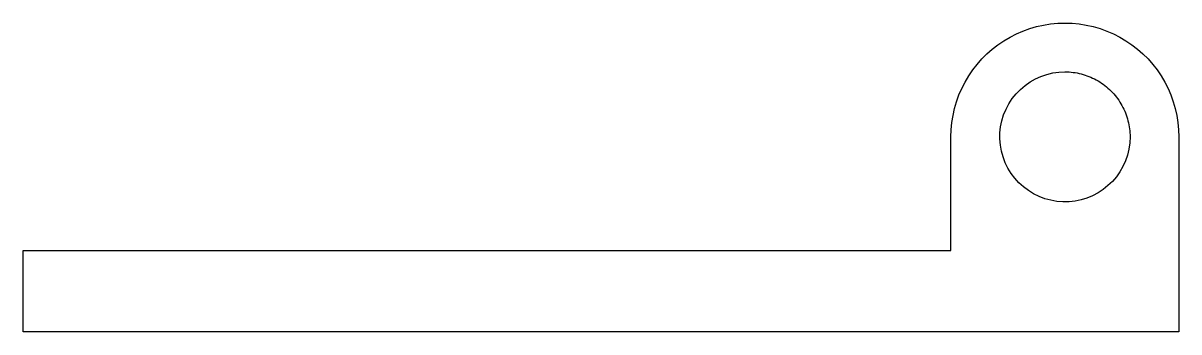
# Model space of a CAD drawing. Header units: metres. Extents: x -48 to 23, y 0 to 19.
import ezdxf

# ---------------------------------------------------------------- set-up
doc = ezdxf.new("R2010")
doc.units = ezdxf.units.M

msp = doc.modelspace()

# ---------------------------------------------------------------- linework, layer by layer
for points in [[(9, 12), (9.014, 12.44), (9.055, 12.877), (9.124, 13.312), (9.22, 13.741), (9.343, 14.163), (9.492, 14.577), (9.666, 14.98), (9.866, 15.372), (10.09, 15.751), (10.337, 16.114), (10.606, 16.462), (10.897, 16.792), (11.208, 17.103), (11.538, 17.394), (11.886, 17.663), (12.249, 17.91), (12.628, 18.134), (13.02, 18.334), (13.423, 18.508), (13.837, 18.657), (14.259, 18.78), (14.688, 18.876), (15.123, 18.945), (15.56, 18.986), (16, 19), (16.44, 18.986), (16.877, 18.945), (17.312, 18.876), (17.741, 18.78), (18.163, 18.657), (18.577, 18.508), (18.98, 18.334), (19.372, 18.134), (19.751, 17.91), (20.114, 17.663), (20.462, 17.394), (20.792, 17.103), (21.103, 16.792), (21.394, 16.462), (21.663, 16.114), (21.91, 15.751), (22.134, 15.372), (22.334, 14.98), (22.508, 14.577), (22.657, 14.163), (22.78, 13.741), (22.876, 13.312), (22.945, 12.877), (22.986, 12.44), (23, 12)], [(20, 12), (19.982, 11.624), (19.929, 11.25), (19.841, 10.884), (19.719, 10.528), (19.564, 10.184), (19.377, 9.857), (19.161, 9.548), (18.916, 9.262), (18.645, 9), (18.351, 8.764), (18.036, 8.557), (17.703, 8.381), (17.355, 8.236), (16.995, 8.126), (16.626, 8.049), (16.251, 8.008), (15.874, 8.002), (15.499, 8.032), (15.127, 8.096), (14.764, 8.196), (14.411, 8.329), (14.073, 8.495), (13.752, 8.692), (13.45, 8.918), (13.172, 9.172), (12.918, 9.45), (12.692, 9.752), (12.495, 10.073), (12.329, 10.411), (12.196, 10.764), (12.096, 11.127), (12.032, 11.499), (12.002, 11.874), (12.008, 12.251), (12.049, 12.626), (12.126, 12.995), (12.236, 13.355), (12.381, 13.703), (12.557, 14.036), (12.764, 14.351), (13, 14.645), (13.262, 14.916), (13.548, 15.161), (13.857, 15.377), (14.184, 15.564), (14.528, 15.719), (14.884, 15.841), (15.25, 15.929), (15.624, 15.982), (16, 16)], [(16, 16), (16.126, 15.998), (16.251, 15.992), (16.376, 15.982), (16.501, 15.968), (16.626, 15.951), (16.75, 15.929), (16.873, 15.904), (16.995, 15.874), (17.116, 15.841), (17.236, 15.804), (17.355, 15.764), (17.472, 15.719), (17.589, 15.671), (17.703, 15.619), (17.816, 15.564), (17.927, 15.505), (18.036, 15.443), (18.143, 15.377), (18.248, 15.308), (18.351, 15.236), (18.452, 15.161), (18.55, 15.082), (18.645, 15), (18.738, 14.916), (18.828, 14.828), (18.916, 14.738), (19, 14.645), (19.082, 14.55), (19.161, 14.452), (19.236, 14.351), (19.308, 14.248), (19.377, 14.143), (19.443, 14.036), (19.505, 13.927), (19.564, 13.816), (19.619, 13.703), (19.671, 13.589), (19.719, 13.472), (19.764, 13.355), (19.804, 13.236), (19.841, 13.116), (19.874, 12.995), (19.904, 12.873), (19.929, 12.75), (19.951, 12.626), (19.968, 12.501), (19.982, 12.376), (19.992, 12.251), (19.998, 12.126), (20, 12)], [(9, 5), (9, 5.14), (9, 5.28), (9, 5.42), (9, 5.56), (9, 5.7), (9, 5.84), (9, 5.98), (9, 6.12), (9, 6.26), (9, 6.4), (9, 6.54), (9, 6.68), (9, 6.82), (9, 6.96), (9, 7.1), (9, 7.24), (9, 7.38), (9, 7.52), (9, 7.66), (9, 7.8), (9, 7.94), (9, 8.08), (9, 8.22), (9, 8.36), (9, 8.5), (9, 8.64), (9, 8.78), (9, 8.92), (9, 9.06), (9, 9.2), (9, 9.34), (9, 9.48), (9, 9.62), (9, 9.76), (9, 9.9), (9, 10.04), (9, 10.18), (9, 10.32), (9, 10.46), (9, 10.6), (9, 10.74), (9, 10.88), (9, 11.02), (9, 11.16), (9, 11.3), (9, 11.44), (9, 11.58), (9, 11.72), (9, 11.86), (9, 12)], [(9, 5), (9, 5.14), (9, 5.28), (9, 5.42), (9, 5.56), (9, 5.7), (9, 5.84), (9, 5.98), (9, 6.12), (9, 6.26), (9, 6.4), (9, 6.54), (9, 6.68), (9, 6.82), (9, 6.96), (9, 7.1), (9, 7.24), (9, 7.38), (9, 7.52), (9, 7.66), (9, 7.8), (9, 7.94), (9, 8.08), (9, 8.22), (9, 8.36), (9, 8.5), (9, 8.64), (9, 8.78), (9, 8.92), (9, 9.06), (9, 9.2), (9, 9.34), (9, 9.48), (9, 9.62), (9, 9.76), (9, 9.9), (9, 10.04), (9, 10.18), (9, 10.32), (9, 10.46), (9, 10.6), (9, 10.74), (9, 10.88), (9, 11.02), (9, 11.16), (9, 11.3), (9, 11.44), (9, 11.58), (9, 11.72), (9, 11.86), (9, 12)], [(23, 12), (23, 11.76), (23, 11.52), (23, 11.28), (23, 11.04), (23, 10.8), (23, 10.56), (23, 10.32), (23, 10.08), (23, 9.84), (23, 9.6), (23, 9.36), (23, 9.12), (23, 8.88), (23, 8.64), (23, 8.4), (23, 8.16), (23, 7.92), (23, 7.68), (23, 7.44), (23, 7.2), (23, 6.96), (23, 6.72), (23, 6.48), (23, 6.24), (23, 6), (23, 5.76), (23, 5.52), (23, 5.28), (23, 5.04), (23, 4.8), (23, 4.56), (23, 4.32), (23, 4.08), (23, 3.84), (23, 3.6), (23, 3.36), (23, 3.12), (23, 2.88), (23, 2.64), (23, 2.4), (23, 2.16), (23, 1.92), (23, 1.68), (23, 1.44), (23, 1.2), (23, 0.96), (23, 0.72), (23, 0.48), (23, 0.24), (23, 0)], [(-48, 0), (-48, 0.1), (-48, 0.2), (-48, 0.3), (-48, 0.4), (-48, 0.5), (-48, 0.6), (-48, 0.7), (-48, 0.8), (-48, 0.9), (-48, 1), (-48, 1.1), (-48, 1.2), (-48, 1.3), (-48, 1.4), (-48, 1.5), (-48, 1.6), (-48, 1.7), (-48, 1.8), (-48, 1.9), (-48, 2), (-48, 2.1), (-48, 2.2), (-48, 2.3), (-48, 2.4), (-48, 2.5), (-48, 2.6), (-48, 2.7), (-48, 2.8), (-48, 2.9), (-48, 3), (-48, 3.1), (-48, 3.2), (-48, 3.3), (-48, 3.4), (-48, 3.5), (-48, 3.6), (-48, 3.7), (-48, 3.8), (-48, 3.9), (-48, 4), (-48, 4.1), (-48, 4.2), (-48, 4.3), (-48, 4.4), (-48, 4.5), (-48, 4.6), (-48, 4.7), (-48, 4.8), (-48, 4.9), (-48, 5)], [(-48, 5), (-46.86, 5), (-45.72, 5), (-44.58, 5), (-43.44, 5), (-42.3, 5), (-41.16, 5), (-40.02, 5), (-38.88, 5), (-37.74, 5), (-36.6, 5), (-35.46, 5), (-34.32, 5), (-33.18, 5), (-32.04, 5), (-30.9, 5), (-29.76, 5), (-28.62, 5), (-27.48, 5), (-26.34, 5), (-25.2, 5), (-24.06, 5), (-22.92, 5), (-21.78, 5), (-20.64, 5), (-19.5, 5), (-18.36, 5), (-17.22, 5), (-16.08, 5), (-14.94, 5), (-13.8, 5), (-12.66, 5), (-11.52, 5), (-10.38, 5), (-9.24, 5), (-8.1, 5), (-6.96, 5), (-5.82, 5), (-4.68, 5), (-3.54, 5), (-2.4, 5), (-1.26, 5), (-0.12, 5), (1.02, 5), (2.16, 5), (3.3, 5), (4.44, 5), (5.58, 5), (6.72, 5), (7.86, 5), (9, 5)], [(-20, 5), (-19.42, 5), (-18.84, 5), (-18.26, 5), (-17.68, 5), (-17.1, 5), (-16.52, 5), (-15.94, 5), (-15.36, 5), (-14.78, 5), (-14.2, 5), (-13.62, 5), (-13.04, 5), (-12.46, 5), (-11.88, 5), (-11.3, 5), (-10.72, 5), (-10.14, 5), (-9.56, 5), (-8.98, 5), (-8.4, 5), (-7.82, 5), (-7.24, 5), (-6.66, 5), (-6.08, 5), (-5.5, 5), (-4.92, 5), (-4.34, 5), (-3.76, 5), (-3.18, 5), (-2.6, 5), (-2.02, 5), (-1.44, 5), (-0.86, 5), (-0.28, 5), (0.3, 5), (0.88, 5), (1.46, 5), (2.04, 5), (2.62, 5), (3.2, 5), (3.78, 5), (4.36, 5), (4.94, 5), (5.52, 5), (6.1, 5), (6.68, 5), (7.26, 5), (7.84, 5), (8.42, 5), (9, 5)], [(23, 0), (21.58, 0), (20.16, 0), (18.74, 0), (17.32, 0), (15.9, 0), (14.48, 0), (13.06, 0), (11.64, 0), (10.22, 0), (8.8, 0), (7.38, 0), (5.96, 0), (4.54, 0), (3.12, 0), (1.7, 0), (0.28, 0), (-1.14, 0), (-2.56, 0), (-3.98, 0), (-5.4, 0), (-6.82, 0), (-8.24, 0), (-9.66, 0), (-11.08, 0), (-12.5, 0), (-13.92, 0), (-15.34, 0), (-16.76, 0), (-18.18, 0), (-19.6, 0), (-21.02, 0), (-22.44, 0), (-23.86, 0), (-25.28, 0), (-26.7, 0), (-28.12, 0), (-29.54, 0), (-30.96, 0), (-32.38, 0), (-33.8, 0), (-35.22, 0), (-36.64, 0), (-38.06, 0), (-39.48, 0), (-40.9, 0), (-42.32, 0), (-43.74, 0), (-45.16, 0), (-46.58, 0), (-48, 0)]]:
    msp.add_lwpolyline(points)

doc.saveas('drawing.dxf')
